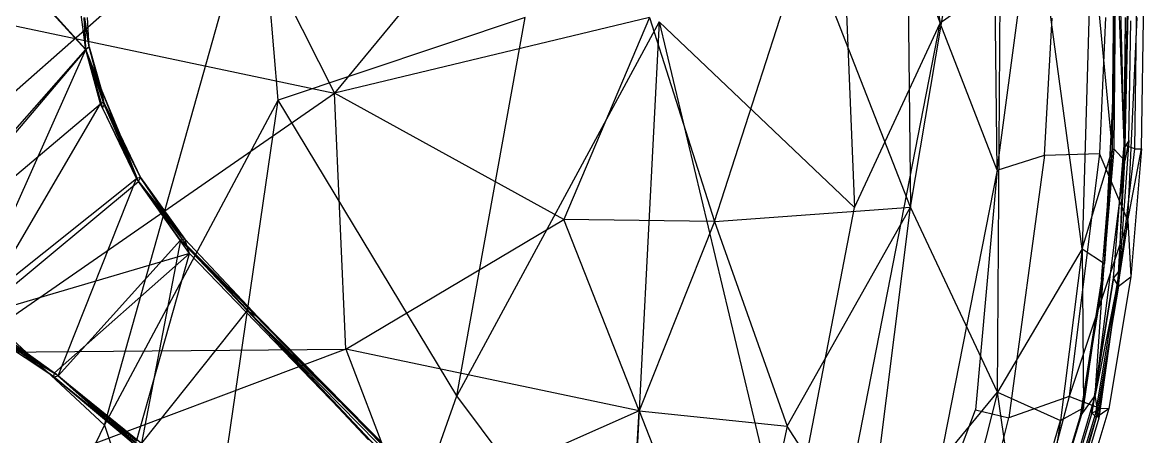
# Model space of a CAD drawing. Extents: x 11992 to 29481, y -6727 to 6811.
# Drawn here: x 17241.6 to 17496.3, y -1264.6 to -1170.6 of the extents above; entities that cross this region are included whole.
import ezdxf

# ---------------------------------------------------------------- set-up
doc = ezdxf.new("R2010")
doc.units = 0
doc.header["$MEASUREMENT"] = 0
doc.layers.get('0').update_dxf_attribs({"color": 8, "linetype": 'CONTINUOUS'})

msp = doc.modelspace()

# ---------------------------------------------------------------- linework, layer by layer
for p, q in [((17429.12, -1038.93, -2065.68), (17449.86, -1170.69, -2066.17)), ((17443.2, -1212.53, -1978.66), (17464.06, -1088.02, -1986.75)), ((17462.92, -1254.49, -1986.53), (17464.06, -1088.02, -1986.75)), ((17482.09, -1221.98, -1995.4), (17464.06, -1088.02, -1986.75)), ((17425.97, -1105.3, -2066.16), (17430.48, -1212.56, -2066.34)), ((17425.97, -1105.3, -2066.16), (17449.86, -1170.69, -2066.17)), ((17255.99, -1176.76, -2113.51), (17195.29, -1110.14, -2113.62)), ((17255.99, -1176.68, -2065.97), (17196.09, -1110.14, -2065.87)), ((17441.96, -1110.02, -1978.56), (17443.2, -1212.53, -1978.66)), ((17491.78, -1201.99, -2000.86), (17489.66, -1118.6, -2000.35)), ((17364.48, -1123.49, -1965.69), (17312.44, -1186.59, -1963.65)), ((17208.5, -1213.93, -2061.8), (17295.32, -1137.29, -2062.09)), ((17260.27, -1261.97, -2061.46), (17295.32, -1137.29, -2062.09)), ((17299.68, -1188.19, -2062), (17295.32, -1137.29, -2062.09)), ((17488.92, -1199.52, -2000.31), (17489.49, -1144.99, -2001.34)), ((17489.4, -1183.04, -2001.42), (17489.49, -1144.99, -2001.34)), ((17489.4, -1199.33, -2000.48), (17489.87, -1148.4, -2000.55)), ((17491.78, -1201.99, -2000.86), (17489.87, -1148.4, -2000.55)), ((17491.67, -1198.43, -2004.78), (17492.94, -1146.44, -2005.51)), ((17294.44, -1150.92, -1963.67), (17312.44, -1186.59, -1963.65)), ((17484.21, -1150.71, -1995.86), (17482.09, -1221.98, -1995.4)), ((17484.21, -1150.71, -1995.86), (17488.92, -1199.52, -2000.31)), ((17491.78, -1201.99, -2000.86), (17492.95, -1150.45, -2001.65)), ((17494.1, -1199.22, -2009.56), (17494.72, -1149.04, -2010.19)), ((17398.68, -1215.75, -1968.35), (17419.39, -1151.54, -1973.1)), ((17443.2, -1212.53, -1978.66), (17419.39, -1151.54, -1973.1)), ((17495.6, -1199.22, -2020.77), (17496.28, -1153.85, -2021.19)), ((17462.81, -1204.1, -2063.3), (17468.75, -1159.61, -2061.76)), ((17462.31, -1161.9, -2064.16), (17449.86, -1170.69, -2066.17)), ((17462.81, -1204.1, -2063.3), (17462.31, -1161.9, -2064.16)), ((17255.99, -1176.76, -2113.51), (17254.49, -1165.3, -2113.64)), ((17220.9, -1167.29, -1965.5), (17312.44, -1186.59, -1963.65)), ((17256.74, -1176.08, -2067.19), (17255.63, -1169.41, -2066.03)), ((17255.99, -1176.68, -2065.97), (17255.63, -1169.41, -2066.03)), ((17255.99, -1176.76, -2113.51), (17255.77, -1169.41, -2113.32)), ((17256.74, -1176.1, -2112.32), (17255.77, -1169.41, -2113.32)), ((17256.74, -1176.08, -2067.19), (17256.38, -1169.41, -2067.23)), ((17256.74, -1176.1, -2112.32), (17256.38, -1169.41, -2067.23)), ((17256.74, -1176.1, -2112.32), (17256.38, -1169.41, -2112.28)), ((17355.68, -1169.44, -2063.11), (17299.68, -1188.19, -2062)), ((17383.93, -1169.41, -1967.62), (17312.44, -1186.59, -1963.65)), ((17340.19, -1255.31, -2065.04), (17355.68, -1169.44, -2063.11)), ((17386.1, -1170.42, -2063.25), (17340.19, -1255.31, -2065.04)), ((17383.93, -1169.41, -1967.62), (17364.48, -1215.32, -1965.69)), ((17386.1, -1170.42, -2063.25), (17379.04, -1307.22, -2065.93)), ((17383.93, -1169.41, -1967.62), (17398.68, -1215.75, -1968.35)), ((17386.1, -1170.42, -2063.25), (17415.15, -1291.93, -2066.58)), ((17386.1, -1170.42, -2063.25), (17430.48, -1212.56, -2066.34)), ((17421.66, -1315.41, -2065.9), (17449.86, -1170.69, -2066.17)), ((17430.48, -1212.56, -2066.34), (17449.86, -1170.69, -2066.17)), ((17462.81, -1204.1, -2063.3), (17449.86, -1170.69, -2066.17)), ((17473.59, -1200.71, -2057.04), (17475.32, -1169.59, -2057.1)), ((17487.43, -1169.41, -2044.33), (17486.08, -1200.29, -2044.17)), ((17489.36, -1169.41, -2001.44), (17488.93, -1199.34, -2001.34)), ((17491.9, -1169.41, -2005.08), (17491.57, -1199.18, -2005.03)), ((17491.9, -1169.41, -2005.08), (17491.67, -1198.43, -2004.78)), ((17492.46, -1215.52, -2031.21), (17494.61, -1169.41, -2031.35)), ((17492.73, -1197.38, -2004.67), (17493.15, -1170.2, -2004.66)), ((17256.74, -1176.08, -2067.19), (17255.99, -1176.68, -2065.97)), ((17255.99, -1176.76, -2113.51), (17256.74, -1176.1, -2112.32)), ((17256.74, -1176.08, -2067.19), (17259.5, -1185.68, -2112.29)), ((17256.74, -1176.08, -2067.19), (17256.74, -1176.1, -2112.32)), ((17259.5, -1185.68, -2067.2), (17256.74, -1176.08, -2067.19)), ((17260, -1188.6, -2113.12), (17256.74, -1176.1, -2112.32)), ((17259.5, -1185.68, -2112.29), (17256.74, -1176.1, -2112.32)), ((17209.55, -1229.29, -2065.85), (17255.99, -1176.68, -2065.97)), ((17211.16, -1229.63, -2113.64), (17255.99, -1176.76, -2113.51)), ((17229.39, -1236.44, -2065.85), (17255.99, -1176.68, -2065.97)), ((17260.18, -1189.21, -2066.34), (17255.99, -1176.68, -2065.97)), ((17255.99, -1176.68, -2065.97), (17259.79, -1189.96, -2065.97)), ((17267.49, -1205.95, -2065.97), (17255.99, -1176.68, -2065.97)), ((17259.5, -1185.68, -2067.2), (17255.99, -1176.68, -2065.97)), ((17259.3, -1189.06, -2113.58), (17255.99, -1176.76, -2113.51)), ((17255.99, -1176.76, -2113.51), (17260, -1188.6, -2113.12)), ((17487.17, -1225.29, -2001.12), (17489.4, -1183.04, -2001.42)), ((17488.92, -1199.52, -2000.31), (17489.4, -1183.04, -2001.42)), ((17227.54, -1245.48, -1966.28), (17312.44, -1186.59, -1963.65)), ((17263.7, -1195.92, -2112.29), (17259.5, -1185.68, -2112.29)), ((17260, -1188.6, -2113.12), (17259.5, -1185.68, -2112.29)), ((17263.7, -1195.91, -2067.19), (17259.5, -1185.68, -2067.2)), ((17259.5, -1185.68, -2067.2), (17260.18, -1189.21, -2066.34)), ((17259.5, -1185.68, -2067.2), (17263.7, -1195.92, -2112.29)), ((17259.5, -1185.68, -2067.2), (17259.5, -1185.68, -2112.29)), ((17364.48, -1215.32, -1965.69), (17312.44, -1186.59, -1963.65)), ((17315.05, -1244.74, -1965.37), (17312.44, -1186.59, -1963.65)), ((17211.16, -1229.63, -2113.64), (17259.3, -1189.06, -2113.58)), ((17231.12, -1237.32, -2113.64), (17259.3, -1189.06, -2113.58)), ((17259.3, -1189.06, -2113.58), (17260, -1188.6, -2113.12)), ((17267.97, -1206.68, -2113.5), (17259.3, -1189.06, -2113.58)), ((17260.18, -1189.21, -2066.34), (17259.79, -1189.96, -2065.97)), ((17267.97, -1206.68, -2113.5), (17260, -1188.6, -2113.12)), ((17263.7, -1195.92, -2112.29), (17260, -1188.6, -2113.12)), ((17268.42, -1205.78, -2067.19), (17260.18, -1189.21, -2066.34)), ((17263.7, -1195.91, -2067.19), (17260.18, -1189.21, -2066.34)), ((17267.49, -1205.95, -2065.97), (17260.18, -1189.21, -2066.34)), ((17260.27, -1261.97, -2061.46), (17299.68, -1188.19, -2062)), ((17280.23, -1321.62, -2062.76), (17299.68, -1188.19, -2062)), ((17340.19, -1255.31, -2065.04), (17299.68, -1188.19, -2062)), ((17267.49, -1205.95, -2065.97), (17259.79, -1189.96, -2065.97)), ((17268.42, -1205.78, -2067.19), (17263.7, -1195.91, -2067.19)), ((17263.7, -1195.91, -2067.19), (17268.42, -1205.78, -2112.3)), ((17263.7, -1195.91, -2067.19), (17263.7, -1195.92, -2112.29)), ((17268.42, -1205.78, -2112.3), (17263.7, -1195.92, -2112.29)), ((17267.97, -1206.68, -2113.5), (17263.7, -1195.92, -2112.29)), ((17486.51, -1228.93, -2001.07), (17488.93, -1199.34, -2001.34)), ((17486.88, -1228.6, -2000.26), (17489.4, -1199.33, -2000.48)), ((17488.93, -1199.34, -2001.34), (17489.4, -1199.33, -2000.48)), ((17489.21, -1228.55, -2004.88), (17491.67, -1198.43, -2004.78)), ((17489.21, -1228.55, -2004.88), (17491.57, -1199.18, -2005.03)), ((17491.78, -1201.99, -2000.86), (17489.4, -1199.33, -2000.48)), ((17490.37, -1230.44, -2005.34), (17491.67, -1198.43, -2004.78)), ((17490.37, -1230.44, -2005.34), (17494.1, -1199.22, -2009.56)), ((17492.73, -1197.38, -2004.67), (17490.63, -1226.87, -2004.61)), ((17492.73, -1197.38, -2004.67), (17491.57, -1199.18, -2005.03)), ((17494.1, -1199.22, -2009.56), (17491.67, -1198.43, -2004.78)), ((17492.73, -1197.38, -2004.67), (17491.78, -1201.99, -2000.86)), ((17492.46, -1215.52, -2031.21), (17495.6, -1199.22, -2020.77)), ((17495.6, -1199.22, -2020.77), (17493.16, -1228.34, -2020.66)), ((17494.1, -1199.22, -2009.56), (17495.6, -1199.22, -2020.77)), ((17462.81, -1204.1, -2063.3), (17473.59, -1200.71, -2057.04)), ((17473.59, -1200.71, -2057.04), (17465.51, -1260.31, -2056.6)), ((17473.59, -1200.71, -2057.04), (17486.08, -1200.29, -2044.17)), ((17486.08, -1200.29, -2044.17), (17479.15, -1255.45, -2043.83)), ((17482.09, -1221.98, -1995.4), (17488.92, -1199.52, -2000.31)), ((17492.46, -1215.52, -2031.21), (17486.08, -1200.29, -2044.17)), ((17488.92, -1199.52, -2000.31), (17487.17, -1225.29, -2001.12)), ((17462.81, -1204.1, -2063.3), (17445.94, -1290.07, -2063.41)), ((17462.81, -1204.1, -2063.3), (17457.93, -1258.5, -2061.65)), ((17485.09, -1255.18, -1999.89), (17491.78, -1201.99, -2000.86)), ((17490.29, -1228.91, -2001.31), (17491.78, -1201.99, -2000.86)), ((17229.39, -1236.44, -2065.85), (17267.49, -1205.95, -2065.97)), ((17231.12, -1237.32, -2113.64), (17267.97, -1206.68, -2113.5)), ((17249.76, -1250.76, -2065.99), (17267.49, -1205.95, -2065.97)), ((17268.42, -1205.78, -2067.19), (17267.49, -1205.95, -2065.97)), ((17277.52, -1220, -2065.99), (17267.49, -1205.95, -2065.97)), ((17278.44, -1219.77, -2067.2), (17267.49, -1205.95, -2065.97)), ((17267.97, -1206.68, -2113.5), (17268.42, -1205.78, -2112.3)), ((17267.97, -1206.68, -2113.5), (17278.85, -1221.12, -2113.16)), ((17279.51, -1223.01, -2113.54), (17267.97, -1206.68, -2113.5)), ((17278.44, -1219.77, -2067.2), (17268.42, -1205.78, -2067.19)), ((17278.44, -1219.77, -2112.3), (17268.42, -1205.78, -2112.3)), ((17268.42, -1205.78, -2067.19), (17278.44, -1219.77, -2112.3)), ((17268.42, -1205.78, -2067.19), (17268.42, -1205.78, -2112.3)), ((17278.85, -1221.12, -2113.16), (17268.42, -1205.78, -2112.3)), ((17260.27, -1261.97, -2061.46), (17208.5, -1213.93, -2061.8)), ((17398.68, -1215.75, -1968.35), (17443.2, -1212.53, -1978.66)), ((17415.15, -1291.93, -2066.58), (17430.48, -1212.56, -2066.34)), ((17415.16, -1262.24, -1972.89), (17443.2, -1212.53, -1978.66)), ((17433.4, -1290.31, -1978.69), (17443.2, -1212.53, -1978.66)), ((17462.92, -1254.49, -1986.53), (17443.2, -1212.53, -1978.66)), ((17315.05, -1244.74, -1965.37), (17364.48, -1215.32, -1965.69)), ((17381.59, -1258.73, -1967.53), (17364.48, -1215.32, -1965.69)), ((17398.68, -1215.75, -1968.35), (17364.48, -1215.32, -1965.69)), ((17398.68, -1215.75, -1968.35), (17381.59, -1258.73, -1967.53)), ((17398.68, -1215.75, -1968.35), (17415.16, -1262.24, -1972.89)), ((17492.46, -1215.52, -2031.21), (17479.15, -1255.45, -2043.83)), ((17492.46, -1215.52, -2031.21), (17485.96, -1258.13, -2031.02)), ((17492.46, -1215.52, -2031.21), (17493.16, -1228.34, -2020.66)), ((17278.44, -1219.77, -2067.2), (17277.52, -1220, -2065.99)), ((17278.44, -1219.77, -2067.2), (17295.03, -1237.41, -2067.19)), ((17278.44, -1219.77, -2067.2), (17294.87, -1237.24, -2112.26)), ((17278.44, -1219.77, -2067.2), (17278.44, -1219.77, -2112.3)), ((17278.44, -1219.77, -2112.3), (17278.85, -1221.12, -2113.16)), ((17294.87, -1237.24, -2112.26), (17278.44, -1219.77, -2112.3)), ((17249.76, -1250.76, -2065.99), (17277.52, -1220, -2065.99)), ((17277.52, -1220, -2065.99), (17268.66, -1266.11, -2065.9)), ((17292.59, -1235.94, -2066.05), (17277.52, -1220, -2065.99)), ((17295.03, -1237.41, -2067.19), (17277.52, -1220, -2065.99)), ((17294.87, -1237.24, -2112.26), (17278.85, -1221.12, -2113.16)), ((17278.85, -1221.12, -2113.16), (17323.46, -1266.69, -2112.23)), ((17278.85, -1221.12, -2113.16), (17324.33, -1269.41, -2113.92)), ((17279.51, -1223.01, -2113.54), (17278.85, -1221.12, -2113.16)), ((17482.09, -1221.98, -1995.4), (17462.92, -1254.49, -1986.53)), ((17482.09, -1221.98, -1995.4), (17477.19, -1260.92, -1995.06)), ((17482.09, -1221.98, -1995.4), (17482.4, -1258.04, -2000.73)), ((17482.09, -1221.98, -1995.4), (17487.17, -1225.29, -2001.12)), ((17279.51, -1223.01, -2113.54), (17231.12, -1237.32, -2113.64)), ((17279.51, -1223.01, -2113.54), (17248.9, -1250.14, -2113.48)), ((17267.51, -1265.6, -2113.51), (17279.51, -1223.01, -2113.54)), ((17279.51, -1223.01, -2113.54), (17324.33, -1269.41, -2113.92)), ((17482.4, -1258.04, -2000.73), (17487.17, -1225.29, -2001.12)), ((17485.31, -1258.78, -2004.84), (17490.63, -1226.87, -2004.61)), ((17485.87, -1260.44, -2001.59), (17490.63, -1226.87, -2004.61)), ((17490.63, -1226.87, -2004.61), (17489.21, -1228.55, -2004.88)), ((17490.29, -1228.91, -2001.31), (17490.63, -1226.87, -2004.61)), ((17486.51, -1228.93, -2001.07), (17481.69, -1259.92, -2000.59)), ((17486.88, -1228.6, -2000.26), (17481.84, -1259.71, -1999.78)), ((17489.21, -1228.55, -2004.88), (17484.29, -1259.23, -2004.67)), ((17484.29, -1259.23, -2004.67), (17489.21, -1228.55, -2004.88)), ((17485.09, -1255.18, -1999.89), (17486.88, -1228.6, -2000.26)), ((17490.29, -1228.91, -2001.31), (17485.09, -1255.18, -1999.89)), ((17490.29, -1228.91, -2001.31), (17485.87, -1260.44, -2001.59)), ((17486.51, -1228.93, -2001.07), (17486.88, -1228.6, -2000.26)), ((17493.16, -1228.34, -2020.66), (17488.19, -1258.19, -2020.41)), ((17490.37, -1230.44, -2005.34), (17489.21, -1228.55, -2004.88)), ((17490.37, -1230.44, -2005.34), (17493.16, -1228.34, -2020.66)), ((17490.37, -1230.44, -2005.34), (17485.27, -1260.2, -2004.75)), ((17249.76, -1250.76, -2065.99), (17229.39, -1236.44, -2065.85)), ((17231.12, -1237.32, -2113.64), (17248.9, -1250.14, -2113.48)), ((17292.59, -1235.94, -2066.05), (17268.66, -1266.11, -2065.9)), ((17292.59, -1235.94, -2066.05), (17350.04, -1294.4, -2066.09)), ((17292.59, -1235.94, -2066.05), (17320.19, -1265.32, -2065.5)), ((17292.59, -1235.94, -2066.05), (17325.3, -1268.14, -2067.27)), ((17292.59, -1235.94, -2066.05), (17295.03, -1237.41, -2067.19)), ((17294.87, -1237.24, -2112.26), (17295.03, -1237.41, -2067.19)), ((17294.87, -1237.24, -2112.26), (17323.46, -1266.69, -2112.23)), ((17294.87, -1237.24, -2112.26), (17325.3, -1268.14, -2067.27)), ((17295.03, -1237.41, -2067.19), (17325.3, -1268.14, -2067.27)), ((17248.77, -1251.04, -2067.19), (17233.98, -1241.23, -2112.3)), ((17248.77, -1251.04, -2112.3), (17233.98, -1241.23, -2112.3)), ((17248.77, -1251.04, -2067.19), (17233.98, -1241.24, -2067.2)), ((17249.76, -1250.76, -2065.99), (17233.98, -1241.24, -2067.2)), ((17248.77, -1251.04, -2112.3), (17234.22, -1240.6, -2113.37)), ((17234.22, -1240.6, -2113.37), (17248.9, -1250.14, -2113.48)), ((17249.76, -1250.76, -2065.99), (17234.67, -1240.85, -2066.12)), ((17315.05, -1244.74, -1965.37), (17226.4, -1278, -1968.19)), ((17227.54, -1245.48, -1966.28), (17315.05, -1244.74, -1965.37)), ((17381.59, -1258.73, -1967.53), (17315.05, -1244.74, -1965.37)), ((17315.05, -1244.74, -1965.37), (17329.2, -1281.92, -1968.28)), ((17248.77, -1251.04, -2112.3), (17248.9, -1250.14, -2113.48)), ((17248.9, -1250.14, -2113.48), (17267.64, -1266.83, -2112.3)), ((17267.51, -1265.6, -2113.51), (17248.9, -1250.14, -2113.48)), ((17248.77, -1251.04, -2067.19), (17249.76, -1250.76, -2065.99)), ((17248.77, -1251.04, -2067.19), (17269.87, -1268.05, -2066.25)), ((17248.77, -1251.04, -2067.19), (17267.64, -1266.83, -2067.23)), ((17248.77, -1251.04, -2067.19), (17248.77, -1251.04, -2112.3)), ((17267.64, -1266.83, -2067.23), (17248.77, -1251.04, -2112.3)), ((17248.77, -1251.04, -2112.3), (17267.64, -1266.83, -2112.3)), ((17249.76, -1250.76, -2065.99), (17268.66, -1266.11, -2065.9)), ((17249.76, -1250.76, -2065.99), (17269.87, -1268.05, -2066.25)), ((17318.31, -1317.43, -2065.46), (17340.19, -1255.31, -2065.04)), ((17379.04, -1307.22, -2065.93), (17340.19, -1255.31, -2065.04)), ((17433.4, -1290.31, -1978.69), (17462.92, -1254.49, -1986.53)), ((17462.92, -1254.49, -1986.53), (17452.98, -1293.75, -1986.57)), ((17462.92, -1254.49, -1986.53), (17477.19, -1260.92, -1995.06)), ((17468.29, -1291.93, -1994.66), (17462.92, -1254.49, -1986.53)), ((17479.15, -1255.45, -2043.83), (17465.51, -1260.31, -2056.6)), ((17479.15, -1255.45, -2043.83), (17470.64, -1287.82, -2043.69)), ((17485.09, -1255.18, -1999.89), (17474.35, -1291.51, -1999.19)), ((17485.96, -1258.13, -2031.02), (17479.15, -1255.45, -2043.83)), ((17485.09, -1255.18, -1999.89), (17481.84, -1259.71, -1999.78)), ((17485.87, -1260.44, -2001.59), (17485.09, -1255.18, -1999.89)), ((17381.59, -1258.73, -1967.53), (17329.2, -1281.92, -1968.28)), ((17378.66, -1307.23, -1971.75), (17381.59, -1258.73, -1967.53)), ((17381.59, -1258.73, -1967.53), (17415.16, -1262.24, -1972.89)), ((17381.59, -1258.73, -1967.53), (17403.84, -1315.24, -1975.35)), ((17445.94, -1290.07, -2063.41), (17457.93, -1258.5, -2061.65)), ((17457.93, -1258.5, -2061.65), (17465.51, -1260.31, -2056.6)), ((17457.99, -1289.56, -2056.61), (17465.51, -1260.31, -2056.6)), ((17481.84, -1259.71, -1999.78), (17472.09, -1291.25, -1999.16)), ((17481.69, -1259.92, -2000.59), (17472.29, -1291.22, -1999.94)), ((17482.4, -1258.04, -2000.73), (17472.6, -1290.77, -2000.05)), ((17484.29, -1259.23, -2004.67), (17474.92, -1290.61, -2004.35)), ((17484.29, -1259.23, -2004.67), (17474.92, -1290.61, -2004.35)), ((17485.31, -1258.78, -2004.84), (17475.71, -1290.51, -2004.75)), ((17485.27, -1260.2, -2004.75), (17475.78, -1291, -2004.17)), ((17485.87, -1260.44, -2001.59), (17476.49, -1291.74, -2001.07)), ((17477.19, -1260.92, -1995.06), (17482.4, -1258.04, -2000.73)), ((17477.59, -1287.45, -2030.59), (17485.96, -1258.13, -2031.02)), ((17488.19, -1258.19, -2020.41), (17479.08, -1288.6, -2019.81)), ((17481.84, -1259.71, -1999.78), (17481.69, -1259.92, -2000.59)), ((17484.29, -1259.23, -2004.67), (17485.31, -1258.78, -2004.84)), ((17485.27, -1260.2, -2004.75), (17484.29, -1259.23, -2004.67)), ((17485.27, -1260.2, -2004.75), (17488.19, -1258.19, -2020.41)), ((17485.87, -1260.44, -2001.59), (17485.31, -1258.78, -2004.84)), ((17485.96, -1258.13, -2031.02), (17488.19, -1258.19, -2020.41)), ((17229.04, -1326.46, -2061.68), (17260.27, -1261.97, -2061.46)), ((17260.27, -1261.97, -2061.46), (17280.23, -1321.62, -2062.76)), ((17415.16, -1262.24, -1972.89), (17403.84, -1315.24, -1975.35)), ((17433.4, -1290.31, -1978.69), (17415.16, -1262.24, -1972.89)), ((17468.29, -1291.93, -1994.66), (17477.19, -1260.92, -1995.06)), ((17477.19, -1260.92, -1995.06), (17472.6, -1290.77, -2000.05))]:
    msp.add_line(p, q)

doc.saveas('drawing.dxf')
